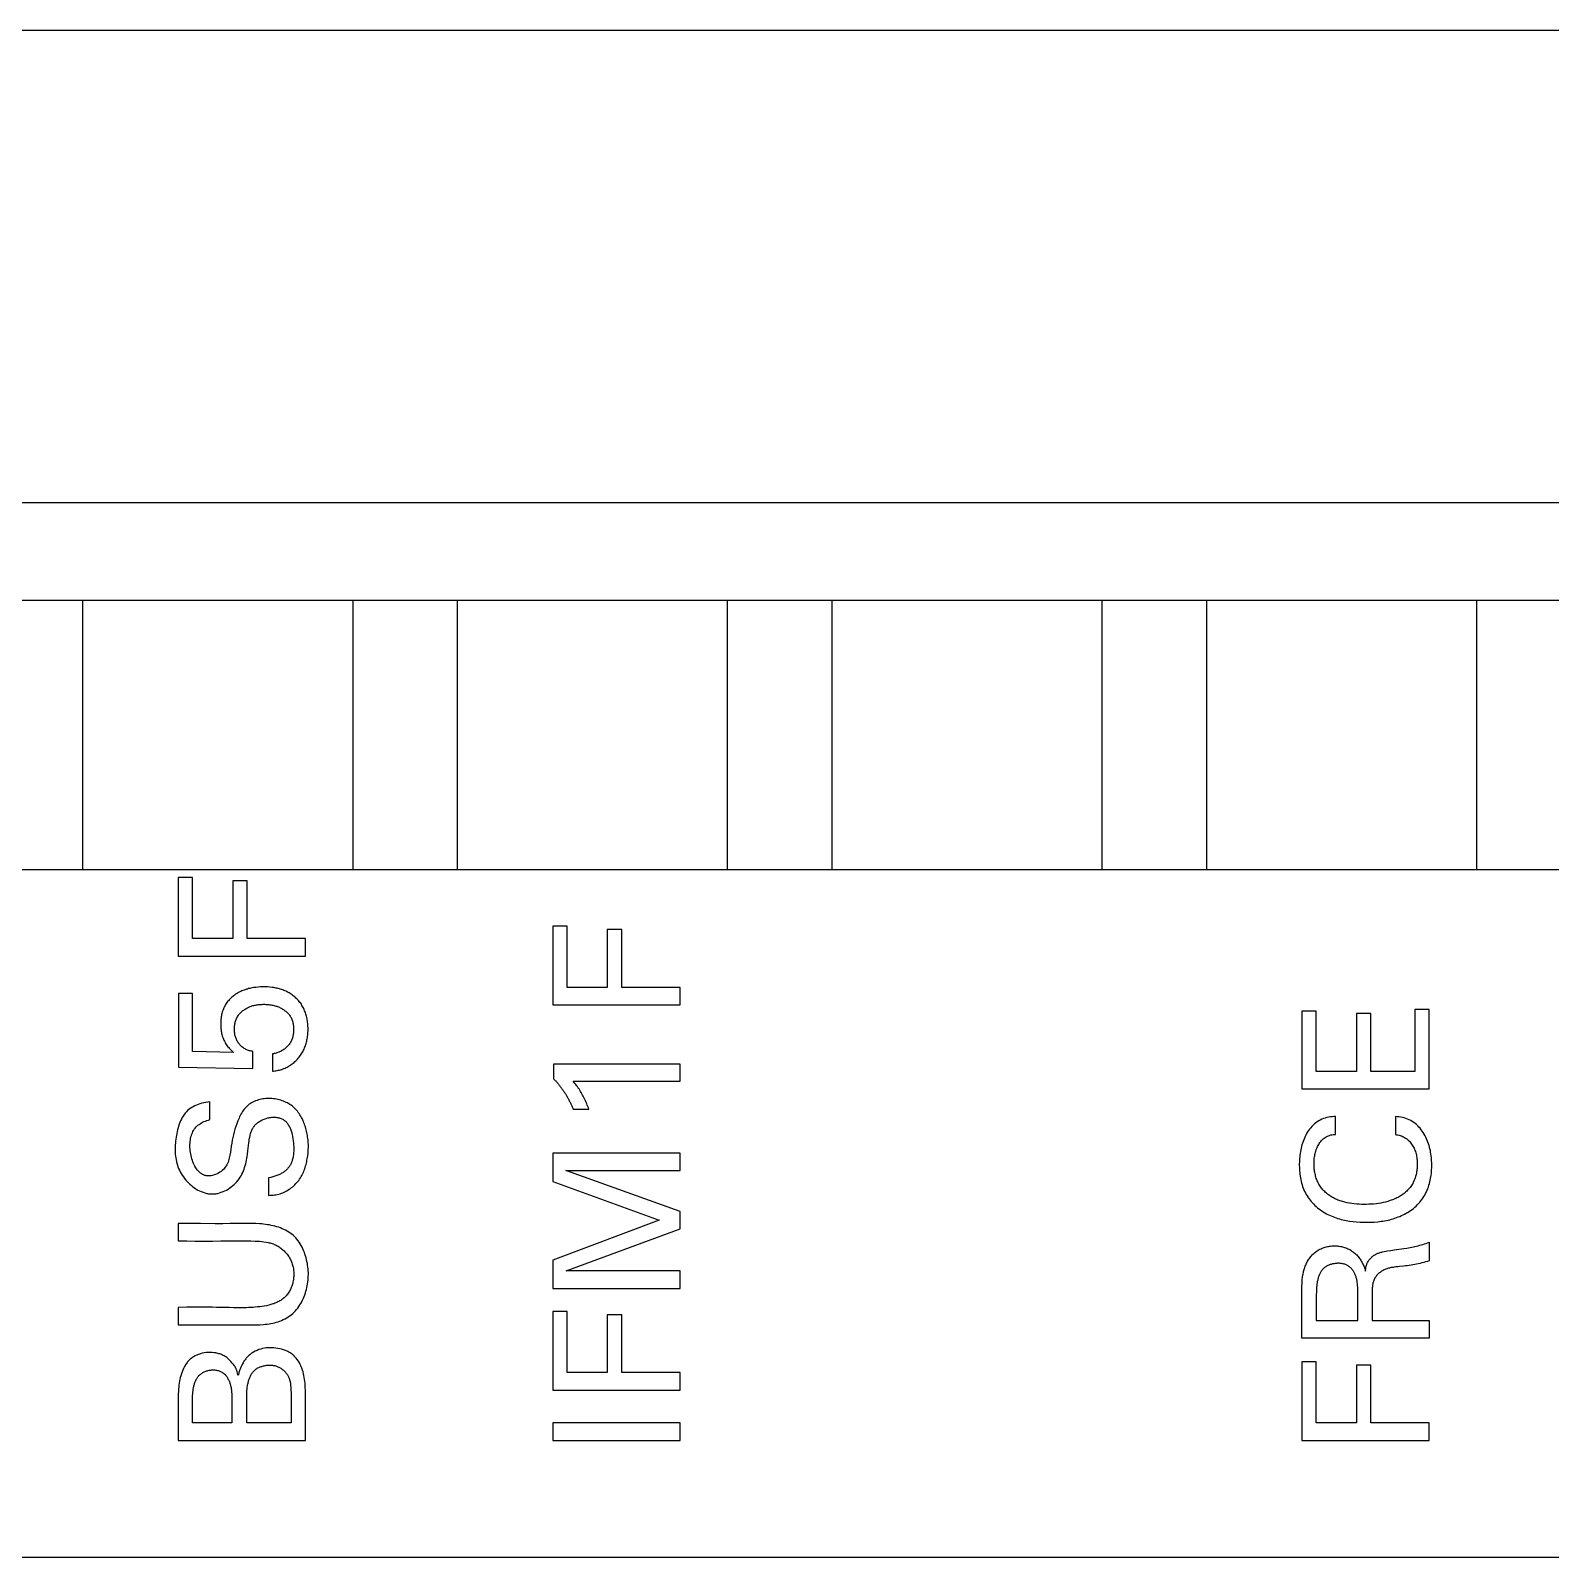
# Model space of a CAD drawing. Extents: x 10 to 610, y -247 to 1644.
# Drawn here: x 156.53 to 176.81, y 764.73 to 785.11 of the extents above; entities that cross this region are included whole.
import ezdxf

# ---------------------------------------------------------------- set-up
doc = ezdxf.new("R2010")
doc.units = 0
doc.header["$LTSCALE"] = 5
doc.header["$MEASUREMENT"] = 0
doc.layers.get('0').update_dxf_attribs({"linetype": 'CONTINUOUS'})

# ---------------------------------------------------------------- blocks, each defined once
blk = doc.blocks.new('L50')
at = {"linetype": 'Continuous'}
for p, q in [((76.13, 86.525), (26.73, 86.525)), ((26.73, 80.225), (76.13, 80.225)), ((24.38, 78.925), (78.28, 78.925)), ((39.58, 75.325), (39.58, 78.925)), ((43.18, 78.925), (43.18, 75.325)), ((44.58, 75.325), (44.58, 78.925)), ((48.18, 78.925), (48.18, 75.325)), ((49.58, 75.325), (49.58, 78.925)), ((53.18, 78.925), (53.18, 75.325)), ((54.58, 75.325), (54.58, 78.925)), ((58.18, 78.925), (58.18, 75.325)), ((78.28, 75.325), (24.38, 75.325)), ((41.043, 75.221), (40.85, 75.221)), ((40.85, 75.221), (40.85, 74.174)), ((41.043, 74.407), (41.043, 75.221)), ((41.772, 75.179), (41.579, 75.179)), ((41.579, 75.179), (41.579, 74.407)), ((41.772, 74.407), (41.772, 75.179)), ((41.579, 74.407), (41.043, 74.407)), ((42.55, 74.407), (41.772, 74.407)), ((42.55, 74.174), (42.55, 74.407)), ((46.043, 74.572), (45.85, 74.572)), ((45.85, 74.572), (45.85, 73.525)), ((46.043, 73.757), (46.043, 74.572)), ((46.772, 74.529), (46.579, 74.529)), ((46.579, 74.529), (46.579, 73.757)), ((46.772, 73.757), (46.772, 74.529)), ((40.85, 74.174), (42.55, 74.174)), ((41.041, 73.674), (40.855, 73.674)), ((40.855, 73.674), (40.855, 72.69)), ((41.041, 72.903), (41.041, 73.674)), ((46.579, 73.757), (46.043, 73.757)), ((47.55, 73.757), (46.772, 73.757)), ((47.55, 73.525), (47.55, 73.757)), ((45.85, 73.525), (47.55, 73.525)), ((56.043, 73.439), (55.85, 73.439)), ((55.85, 73.439), (55.85, 72.403)), ((56.043, 72.635), (56.043, 73.439)), ((56.772, 73.408), (56.579, 73.408)), ((56.579, 73.408), (56.579, 72.635)), ((56.772, 72.635), (56.772, 73.408)), ((57.55, 73.461), (57.357, 73.461)), ((57.357, 73.461), (57.357, 72.635)), ((57.55, 72.403), (57.55, 73.461)), ((41.588, 72.89), (41.041, 72.903)), ((41.849, 72.675), (41.849, 72.903)), ((42.108, 72.869), (42.108, 72.637)), ((40.855, 72.69), (41.849, 72.675)), ((47.55, 72.733), (45.86, 72.733)), ((45.86, 72.733), (45.86, 72.54)), ((47.55, 72.505), (47.55, 72.733)), ((56.579, 72.635), (56.043, 72.635)), ((57.357, 72.635), (56.772, 72.635)), ((46.122, 72.505), (47.55, 72.505)), ((55.85, 72.403), (57.55, 72.403)), ((41.275, 71.993), (41.275, 72.229)), ((46.121, 72.133), (46.333, 72.133)), ((56.301, 71.793), (56.301, 72.032)), ((57.099, 72.032), (57.099, 71.793)), ((47.55, 71.545), (45.85, 71.545)), ((45.85, 71.545), (45.85, 71.168)), ((47.55, 71.313), (47.55, 71.545)), ((47.55, 70.767), (46.026, 71.313)), ((46.026, 71.313), (47.55, 71.313)), ((42.057, 71.215), (42.057, 70.981)), ((45.85, 71.168), (47.273, 70.651)), ((47.55, 70.533), (47.55, 70.767)), ((40.85, 70.604), (40.85, 70.373)), ((47.273, 70.651), (45.85, 70.117)), ((46.028, 69.973), (47.55, 70.533)), ((57.549, 70.355), (57.549, 70.108)), ((45.85, 70.117), (45.85, 69.74)), ((57.08, 70.253), (57.209, 70.272)), ((47.55, 69.973), (46.028, 69.973)), ((47.55, 69.74), (47.55, 69.973)), ((45.85, 69.74), (47.55, 69.74)), ((55.85, 69.078), (55.85, 69.717)), ((40.85, 69.487), (40.85, 69.255)), ((56.596, 69.395), (56.596, 69.48)), ((46.043, 69.431), (45.85, 69.431)), ((45.85, 69.431), (45.85, 68.384)), ((46.043, 68.616), (46.043, 69.431)), ((46.772, 69.388), (46.579, 69.388)), ((46.579, 69.388), (46.579, 68.616)), ((46.772, 68.616), (46.772, 69.388)), ((56.043, 69.31), (56.596, 69.31)), ((56.596, 69.31), (56.596, 69.395)), ((56.789, 69.31), (57.55, 69.31)), ((57.55, 69.31), (57.55, 69.078)), ((40.85, 69.255), (41.048, 69.255)), ((57.55, 69.078), (55.85, 69.078)), ((56.043, 68.758), (55.85, 68.758)), ((55.85, 68.758), (55.85, 67.711)), ((56.043, 67.944), (56.043, 68.758)), ((56.772, 68.716), (56.579, 68.716)), ((56.579, 68.716), (56.579, 67.944)), ((56.772, 67.944), (56.772, 68.716)), ((46.579, 68.616), (46.043, 68.616)), ((47.55, 68.616), (46.772, 68.616)), ((47.55, 68.384), (47.55, 68.616)), ((45.85, 68.384), (47.55, 68.384)), ((41.043, 68.117), (41.043, 68.203)), ((41.043, 67.944), (41.043, 68.117)), ((41.568, 68.204), (41.568, 68.074)), ((41.568, 68.074), (41.568, 67.944)), ((41.766, 68.074), (41.766, 68.117)), ((41.766, 67.944), (41.766, 68.074)), ((42.357, 68.074), (42.357, 67.944)), ((42.55, 68.017), (42.551, 68.17)), ((40.85, 67.915), (40.85, 67.711)), ((41.568, 67.944), (41.043, 67.944)), ((42.357, 67.944), (41.766, 67.944)), ((42.55, 67.711), (42.55, 67.915)), ((47.55, 67.944), (45.85, 67.944)), ((45.85, 67.944), (45.85, 67.711)), ((47.55, 67.711), (47.55, 67.944)), ((56.579, 67.944), (56.043, 67.944)), ((57.55, 67.944), (56.772, 67.944)), ((57.55, 67.711), (57.55, 67.944)), ((40.85, 67.711), (42.55, 67.711)), ((45.85, 67.711), (47.55, 67.711)), ((55.85, 67.711), (57.55, 67.711)), ((124, 66.15), (-3, 66.15))]:
    blk.add_line(p, q, dxfattribs=at)
at = {"color": 7, "linetype": 'Continuous'}
blk.add_line((285.5, 66.15), (-1.5, 66.15), dxfattribs=at)
at = {"linetype": 'Continuous'}
for points in [[(42.108, 72.637), (42.124, 72.638), (42.14, 72.641), (42.156, 72.643), (42.171, 72.646), (42.187, 72.65), (42.202, 72.654), (42.218, 72.658), (42.233, 72.663), (42.248, 72.668), (42.263, 72.674), (42.278, 72.68), (42.292, 72.687), (42.306, 72.694), (42.32, 72.701), (42.334, 72.709), (42.348, 72.718), (42.361, 72.727), (42.374, 72.736), (42.386, 72.746), (42.399, 72.756), (42.41, 72.767), (42.422, 72.778), (42.433, 72.789), (42.444, 72.801), (42.454, 72.813), (42.465, 72.825), (42.474, 72.838), (42.484, 72.851), (42.493, 72.864), (42.501, 72.877), (42.509, 72.891), (42.517, 72.905), (42.524, 72.919), (42.531, 72.934), (42.537, 72.948), (42.543, 72.963), (42.549, 72.978), (42.554, 72.993), (42.559, 73.008), (42.563, 73.024), (42.567, 73.039), (42.57, 73.055), (42.573, 73.07), (42.576, 73.086), (42.578, 73.102), (42.58, 73.117), (42.582, 73.133), (42.583, 73.149), (42.584, 73.181), (42.584, 73.213), (42.583, 73.245), (42.582, 73.261), (42.581, 73.276), (42.579, 73.292), (42.577, 73.308), (42.574, 73.324), (42.571, 73.339), (42.568, 73.355), (42.564, 73.371), (42.56, 73.386), (42.556, 73.401), (42.551, 73.416), (42.545, 73.431), (42.539, 73.446), (42.533, 73.461), (42.526, 73.475), (42.519, 73.49), (42.511, 73.503), (42.503, 73.517), (42.495, 73.531), (42.486, 73.544), (42.476, 73.556), (42.466, 73.569), (42.456, 73.581), (42.445, 73.593), (42.434, 73.604), (42.422, 73.615), (42.411, 73.626), (42.398, 73.636), (42.386, 73.646), (42.373, 73.656), (42.36, 73.665), (42.347, 73.674), (42.333, 73.682), (42.319, 73.69), (42.305, 73.697), (42.291, 73.704), (42.276, 73.711), (42.261, 73.717), (42.247, 73.723), (42.231, 73.728), (42.216, 73.733), (42.201, 73.737), (42.186, 73.741), (42.17, 73.745), (42.155, 73.748), (42.139, 73.751), (42.123, 73.754), (42.107, 73.756), (42.076, 73.76), (42.044, 73.762), (42.012, 73.763), (41.98, 73.763), (41.948, 73.762), (41.917, 73.76), (41.885, 73.757), (41.854, 73.753), (41.838, 73.75), (41.822, 73.747), (41.807, 73.743), (41.791, 73.74), (41.776, 73.735), (41.761, 73.731), (41.745, 73.726), (41.73, 73.721), (41.715, 73.715), (41.701, 73.709), (41.686, 73.703), (41.672, 73.696), (41.658, 73.688), (41.644, 73.681), (41.63, 73.672), (41.617, 73.664), (41.604, 73.655), (41.591, 73.645), (41.578, 73.635), (41.566, 73.625), (41.554, 73.614), (41.543, 73.603), (41.532, 73.591), (41.521, 73.579), (41.511, 73.567), (41.502, 73.554), (41.493, 73.541), (41.484, 73.528), (41.476, 73.514), (41.469, 73.5), (41.462, 73.485), (41.455, 73.471), (41.45, 73.456), (41.444, 73.441), (41.439, 73.426), (41.435, 73.41), (41.431, 73.395), (41.428, 73.379), (41.425, 73.363), (41.423, 73.348), (41.421, 73.332), (41.42, 73.316), (41.419, 73.3), (41.418, 73.284), (41.418, 73.268), (41.418, 73.252), (41.419, 73.236), (41.42, 73.22), (41.421, 73.205), (41.423, 73.189), (41.425, 73.173), (41.428, 73.157), (41.431, 73.142), (41.434, 73.126), (41.439, 73.111), (41.443, 73.096), (41.449, 73.081), (41.455, 73.066), (41.461, 73.051), (41.468, 73.037), (41.476, 73.023), (41.484, 73.009), (41.492, 72.996), (41.502, 72.983), (41.511, 72.97), (41.521, 72.958), (41.532, 72.946), (41.543, 72.934), (41.565, 72.912), (41.588, 72.89)], [(41.849, 72.903), (41.837, 72.904), (41.825, 72.906), (41.813, 72.909), (41.8, 72.912), (41.789, 72.915), (41.777, 72.919), (41.765, 72.924), (41.754, 72.929), (41.743, 72.935), (41.732, 72.941), (41.722, 72.948), (41.712, 72.955), (41.702, 72.963), (41.693, 72.972), (41.684, 72.98), (41.675, 72.99), (41.667, 72.999), (41.66, 73.009), (41.653, 73.019), (41.646, 73.03), (41.639, 73.04), (41.634, 73.051), (41.628, 73.062), (41.623, 73.074), (41.619, 73.086), (41.615, 73.097), (41.612, 73.109), (41.609, 73.121), (41.607, 73.134), (41.605, 73.146), (41.603, 73.158), (41.602, 73.171), (41.601, 73.183), (41.601, 73.196), (41.601, 73.208), (41.602, 73.22), (41.602, 73.233), (41.604, 73.245), (41.605, 73.258), (41.607, 73.27), (41.61, 73.282), (41.613, 73.294), (41.616, 73.306), (41.62, 73.318), (41.625, 73.33), (41.63, 73.341), (41.635, 73.352), (41.641, 73.363), (41.648, 73.374), (41.654, 73.384), (41.662, 73.394), (41.67, 73.404), (41.678, 73.413), (41.687, 73.422), (41.696, 73.431), (41.705, 73.439), (41.715, 73.447), (41.725, 73.454), (41.735, 73.461), (41.746, 73.468), (41.756, 73.475), (41.767, 73.481), (41.778, 73.486), (41.789, 73.492), (41.801, 73.497), (41.812, 73.501), (41.824, 73.505), (41.836, 73.509), (41.848, 73.513), (41.86, 73.516), (41.872, 73.519), (41.884, 73.521), (41.896, 73.523), (41.909, 73.525), (41.921, 73.527), (41.933, 73.528), (41.946, 73.529), (41.958, 73.53), (41.971, 73.53), (41.983, 73.531), (41.995, 73.531), (42.008, 73.531), (42.02, 73.53), (42.033, 73.53), (42.045, 73.529), (42.058, 73.528), (42.07, 73.526), (42.082, 73.524), (42.094, 73.523), (42.107, 73.52), (42.119, 73.518), (42.131, 73.515), (42.143, 73.512), (42.155, 73.508), (42.167, 73.504), (42.178, 73.5), (42.19, 73.496), (42.201, 73.491), (42.213, 73.485), (42.224, 73.48), (42.235, 73.474), (42.245, 73.468), (42.256, 73.461), (42.266, 73.454), (42.276, 73.446), (42.286, 73.439), (42.295, 73.43), (42.305, 73.422), (42.313, 73.413), (42.322, 73.404), (42.33, 73.394), (42.337, 73.384), (42.344, 73.374), (42.351, 73.363), (42.357, 73.353), (42.362, 73.341), (42.367, 73.33), (42.372, 73.318), (42.376, 73.307), (42.38, 73.295), (42.383, 73.283), (42.385, 73.27), (42.387, 73.258), (42.389, 73.246), (42.39, 73.234), (42.391, 73.221), (42.391, 73.209), (42.392, 73.196), (42.391, 73.183), (42.391, 73.171), (42.39, 73.158), (42.389, 73.146), (42.387, 73.133), (42.385, 73.121), (42.383, 73.109), (42.38, 73.096), (42.377, 73.084), (42.373, 73.072), (42.368, 73.061), (42.364, 73.049), (42.358, 73.038), (42.352, 73.027), (42.346, 73.017), (42.339, 73.006), (42.332, 72.996), (42.324, 72.986), (42.316, 72.977), (42.307, 72.968), (42.298, 72.959), (42.289, 72.95), (42.279, 72.942), (42.269, 72.934), (42.259, 72.927), (42.249, 72.92), (42.238, 72.913), (42.227, 72.907), (42.215, 72.901), (42.204, 72.896), (42.192, 72.891), (42.181, 72.886), (42.169, 72.882), (42.157, 72.879), (42.145, 72.876), (42.133, 72.873), (42.121, 72.871), (42.108, 72.869)], [(45.86, 72.54), (45.867, 72.532), (45.875, 72.524), (45.882, 72.516), (45.89, 72.508), (45.897, 72.5), (45.905, 72.491), (45.912, 72.483), (45.919, 72.474), (45.926, 72.466), (45.933, 72.457), (45.94, 72.449), (45.947, 72.44), (45.954, 72.431), (45.96, 72.422), (45.967, 72.414), (45.973, 72.405), (45.98, 72.396), (45.986, 72.387), (45.992, 72.377), (45.999, 72.368), (46.005, 72.359), (46.011, 72.35), (46.017, 72.34), (46.023, 72.331), (46.028, 72.322), (46.034, 72.312), (46.04, 72.303), (46.045, 72.293), (46.051, 72.283), (46.056, 72.274), (46.061, 72.264), (46.066, 72.254), (46.071, 72.244), (46.076, 72.234), (46.081, 72.224), (46.086, 72.214), (46.091, 72.204), (46.095, 72.194), (46.1, 72.184), (46.104, 72.174), (46.109, 72.164), (46.113, 72.154), (46.117, 72.143), (46.121, 72.133)], [(46.333, 72.133), (46.326, 72.15), (46.319, 72.168), (46.312, 72.185), (46.305, 72.202), (46.297, 72.219), (46.29, 72.236), (46.282, 72.253), (46.274, 72.27), (46.266, 72.287), (46.257, 72.304), (46.249, 72.32), (46.24, 72.337), (46.23, 72.353), (46.221, 72.369), (46.216, 72.377), (46.211, 72.385), (46.206, 72.393), (46.201, 72.401), (46.196, 72.408), (46.19, 72.416), (46.185, 72.424), (46.18, 72.432), (46.174, 72.439), (46.169, 72.447), (46.157, 72.462), (46.146, 72.476), (46.134, 72.491), (46.122, 72.505)], [(41.275, 72.229), (41.247, 72.226), (41.219, 72.221), (41.192, 72.216), (41.166, 72.21), (41.141, 72.203), (41.117, 72.195), (41.094, 72.186), (41.072, 72.176), (41.051, 72.165), (41.031, 72.154), (41.011, 72.141), (40.993, 72.127), (40.976, 72.112), (40.96, 72.096), (40.944, 72.078), (40.93, 72.06), (40.917, 72.04), (40.905, 72.02), (40.893, 71.999), (40.883, 71.977), (40.873, 71.954), (40.865, 71.931), (40.857, 71.907), (40.849, 71.882), (40.843, 71.857), (40.837, 71.832), (40.832, 71.807), (40.827, 71.781), (40.823, 71.756), (40.819, 71.73), (40.816, 71.704), (40.814, 71.679), (40.812, 71.654), (40.811, 71.629), (40.81, 71.603), (40.81, 71.579), (40.811, 71.554), (40.812, 71.529), (40.815, 71.505), (40.818, 71.481), (40.822, 71.456), (40.827, 71.433), (40.833, 71.409), (40.84, 71.385), (40.848, 71.362), (40.857, 71.339), (40.868, 71.316), (40.879, 71.294), (40.892, 71.271), (40.905, 71.249), (40.92, 71.228), (40.936, 71.207), (40.953, 71.186), (40.97, 71.167), (40.988, 71.148), (41.008, 71.129), (41.028, 71.112), (41.048, 71.096), (41.069, 71.08), (41.091, 71.066), (41.113, 71.053), (41.136, 71.042), (41.159, 71.031), (41.183, 71.022), (41.207, 71.014), (41.219, 71.011), (41.231, 71.008), (41.243, 71.006), (41.255, 71.004), (41.267, 71.003), (41.279, 71.001), (41.292, 71.001), (41.304, 71), (41.316, 71.001), (41.329, 71.001), (41.341, 71.003), (41.353, 71.004), (41.366, 71.006), (41.378, 71.008), (41.402, 71.014), (41.426, 71.022), (41.45, 71.031), (41.473, 71.041), (41.496, 71.053), (41.518, 71.066), (41.54, 71.08), (41.56, 71.095), (41.58, 71.111), (41.599, 71.128), (41.617, 71.145), (41.634, 71.164), (41.65, 71.183), (41.665, 71.203), (41.678, 71.223), (41.691, 71.244), (41.702, 71.265), (41.712, 71.287), (41.722, 71.309), (41.731, 71.332), (41.738, 71.355), (41.745, 71.378), (41.752, 71.402), (41.758, 71.427), (41.763, 71.451), (41.767, 71.476), (41.772, 71.501), (41.775, 71.526), (41.782, 71.577), (41.793, 71.681)], [(42.057, 70.981), (42.078, 70.982), (42.098, 70.983), (42.117, 70.984), (42.137, 70.987), (42.156, 70.99), (42.175, 70.994), (42.193, 70.999), (42.212, 71.004), (42.23, 71.01), (42.247, 71.017), (42.265, 71.024), (42.282, 71.033), (42.299, 71.042), (42.316, 71.051), (42.333, 71.062), (42.349, 71.073), (42.364, 71.085), (42.38, 71.097), (42.394, 71.11), (42.409, 71.124), (42.422, 71.138), (42.436, 71.152), (42.448, 71.167), (42.46, 71.182), (42.471, 71.198), (42.482, 71.215), (42.492, 71.231), (42.502, 71.248), (42.51, 71.265), (42.519, 71.283), (42.526, 71.301), (42.534, 71.319), (42.54, 71.337), (42.547, 71.356), (42.552, 71.375), (42.557, 71.394), (42.562, 71.413), (42.567, 71.432), (42.57, 71.451), (42.574, 71.47), (42.58, 71.509), (42.584, 71.548), (42.587, 71.587), (42.588, 71.625), (42.588, 71.645), (42.588, 71.664), (42.587, 71.683), (42.585, 71.703), (42.584, 71.722), (42.582, 71.741), (42.579, 71.761), (42.576, 71.78), (42.573, 71.799), (42.569, 71.818), (42.565, 71.837), (42.56, 71.856), (42.555, 71.875), (42.549, 71.894), (42.543, 71.913), (42.536, 71.932), (42.529, 71.95), (42.522, 71.969), (42.514, 71.987), (42.505, 72.005), (42.496, 72.022), (42.486, 72.039), (42.476, 72.056), (42.466, 72.072), (42.454, 72.088), (42.443, 72.103), (42.43, 72.118), (42.417, 72.132), (42.404, 72.146), (42.389, 72.159), (42.375, 72.171), (42.359, 72.183), (42.343, 72.194), (42.327, 72.204), (42.31, 72.214), (42.293, 72.222), (42.275, 72.231), (42.257, 72.238), (42.239, 72.245), (42.22, 72.251), (42.201, 72.256), (42.181, 72.261), (42.162, 72.265), (42.142, 72.268), (42.122, 72.271), (42.102, 72.272), (42.082, 72.273), (42.061, 72.274), (42.041, 72.273), (42.021, 72.272), (42, 72.27), (41.98, 72.268), (41.961, 72.264), (41.941, 72.26), (41.922, 72.255), (41.903, 72.249), (41.884, 72.242), (41.866, 72.235), (41.848, 72.227), (41.831, 72.218), (41.815, 72.208), (41.799, 72.197), (41.784, 72.185), (41.77, 72.173), (41.756, 72.159), (41.743, 72.145), (41.731, 72.13), (41.72, 72.115), (41.709, 72.099), (41.699, 72.082), (41.689, 72.065), (41.68, 72.047), (41.671, 72.03), (41.663, 72.012), (41.648, 71.975), (41.634, 71.938), (41.621, 71.902), (41.609, 71.865), (41.598, 71.828), (41.588, 71.791), (41.579, 71.754), (41.572, 71.716), (41.565, 71.677), (41.559, 71.638), (41.553, 71.599), (41.548, 71.559), (41.541, 71.52), (41.537, 71.5), (41.533, 71.481), (41.528, 71.462), (41.522, 71.444), (41.516, 71.426), (41.508, 71.408), (41.5, 71.391), (41.49, 71.374), (41.48, 71.358), (41.468, 71.343), (41.454, 71.328), (41.439, 71.314), (41.423, 71.301), (41.406, 71.29), (41.388, 71.279), (41.37, 71.269), (41.351, 71.261), (41.331, 71.254), (41.311, 71.248), (41.292, 71.244), (41.282, 71.243), (41.272, 71.242), (41.262, 71.241), (41.253, 71.241), (41.243, 71.242), (41.234, 71.243), (41.225, 71.244), (41.216, 71.246), (41.207, 71.248), (41.198, 71.251), (41.19, 71.254), (41.181, 71.258), (41.173, 71.262), (41.165, 71.267), (41.158, 71.272), (41.15, 71.277), (41.143, 71.283), (41.136, 71.29), (41.122, 71.303), (41.109, 71.318), (41.097, 71.334), (41.086, 71.351), (41.075, 71.369), (41.065, 71.388), (41.056, 71.408), (41.048, 71.428), (41.041, 71.448), (41.034, 71.47), (41.028, 71.491), (41.023, 71.512), (41.018, 71.534), (41.014, 71.555), (41.011, 71.577), (41.009, 71.598), (41.008, 71.619), (41.007, 71.64), (41.008, 71.661), (41.009, 71.682), (41.01, 71.702), (41.013, 71.722), (41.017, 71.742), (41.021, 71.761), (41.027, 71.779), (41.033, 71.797), (41.04, 71.815), (41.048, 71.832), (41.056, 71.848), (41.066, 71.863)], [(41.066, 71.863), (41.077, 71.878), (41.088, 71.891), (41.101, 71.904), (41.114, 71.916), (41.129, 71.928), (41.144, 71.938), (41.16, 71.948), (41.177, 71.957), (41.195, 71.965), (41.214, 71.973), (41.233, 71.98), (41.254, 71.987), (41.275, 71.993)], [(41.793, 71.681), (41.796, 71.706), (41.8, 71.732), (41.805, 71.757), (41.81, 71.781), (41.816, 71.805), (41.824, 71.828), (41.828, 71.839), (41.833, 71.851), (41.838, 71.861), (41.844, 71.872), (41.85, 71.882), (41.856, 71.892), (41.863, 71.902), (41.87, 71.912), (41.878, 71.921), (41.887, 71.93), (41.896, 71.938), (41.906, 71.947), (41.916, 71.954), (41.926, 71.962), (41.937, 71.969), (41.948, 71.976), (41.96, 71.982), (41.972, 71.988), (41.984, 71.994), (41.997, 71.999), (42.01, 72.003), (42.023, 72.008), (42.036, 72.011), (42.049, 72.015), (42.062, 72.018), (42.075, 72.02), (42.088, 72.022), (42.102, 72.023), (42.115, 72.024), (42.128, 72.024), (42.141, 72.024), (42.154, 72.024), (42.166, 72.022), (42.179, 72.02), (42.191, 72.018), (42.203, 72.015), (42.214, 72.011), (42.225, 72.007), (42.236, 72.002), (42.246, 71.997), (42.256, 71.991), (42.266, 71.984), (42.275, 71.977), (42.283, 71.97), (42.292, 71.961), (42.3, 71.953), (42.307, 71.943), (42.314, 71.934), (42.321, 71.924), (42.327, 71.913), (42.333, 71.902), (42.339, 71.891), (42.344, 71.88), (42.349, 71.868), (42.354, 71.856), (42.358, 71.843), (42.366, 71.818), (42.373, 71.792), (42.378, 71.765), (42.383, 71.738), (42.387, 71.711), (42.39, 71.683), (42.392, 71.656), (42.393, 71.629), (42.394, 71.602), (42.393, 71.576), (42.391, 71.55), (42.389, 71.525), (42.385, 71.5), (42.38, 71.476), (42.374, 71.453), (42.367, 71.431), (42.362, 71.42), (42.358, 71.409), (42.353, 71.399), (42.348, 71.389), (42.342, 71.379), (42.336, 71.37), (42.33, 71.36), (42.323, 71.352), (42.316, 71.343), (42.309, 71.335), (42.301, 71.326)], [(56.301, 72.032), (56.277, 72.032), (56.254, 72.031), (56.23, 72.028), (56.207, 72.024), (56.184, 72.019), (56.161, 72.013), (56.139, 72.005), (56.117, 71.996), (56.096, 71.986), (56.075, 71.975), (56.055, 71.963), (56.036, 71.949), (56.018, 71.934), (56, 71.919), (55.984, 71.902), (55.968, 71.884), (55.953, 71.866), (55.94, 71.847), (55.927, 71.827), (55.914, 71.807), (55.903, 71.786), (55.893, 71.766), (55.883, 71.744), (55.874, 71.723), (55.866, 71.701), (55.858, 71.678), (55.851, 71.656), (55.845, 71.633), (55.84, 71.611), (55.835, 71.588), (55.831, 71.565), (55.827, 71.541), (55.824, 71.518), (55.821, 71.495), (55.819, 71.472), (55.818, 71.448), (55.817, 71.425), (55.816, 71.401), (55.816, 71.378), (55.817, 71.354), (55.818, 71.331), (55.819, 71.307), (55.821, 71.284), (55.824, 71.261), (55.827, 71.237), (55.831, 71.214), (55.835, 71.191), (55.84, 71.168), (55.846, 71.146), (55.853, 71.123), (55.86, 71.101), (55.868, 71.079), (55.877, 71.057), (55.887, 71.035), (55.897, 71.014), (55.908, 70.993), (55.92, 70.973), (55.933, 70.954), (55.946, 70.934), (55.961, 70.916), (55.976, 70.898), (55.991, 70.88), (56.008, 70.863), (56.024, 70.847), (56.042, 70.831), (56.06, 70.816), (56.078, 70.801), (56.097, 70.787), (56.117, 70.774), (56.136, 70.761), (56.156, 70.749), (56.177, 70.737), (56.198, 70.727), (56.219, 70.716), (56.24, 70.707), (56.262, 70.698), (56.284, 70.689), (56.306, 70.681), (56.328, 70.674), (56.351, 70.667), (56.373, 70.661), (56.396, 70.656), (56.419, 70.65), (56.442, 70.646), (56.465, 70.641), (56.488, 70.638), (56.535, 70.632), (56.581, 70.627), (56.628, 70.624), (56.675, 70.622), (56.722, 70.622), (56.769, 70.623), (56.816, 70.626), (56.862, 70.63), (56.909, 70.635), (56.932, 70.639), (56.955, 70.643), (56.978, 70.647), (57.001, 70.652), (57.024, 70.657), (57.047, 70.663), (57.069, 70.67), (57.092, 70.677), (57.114, 70.684), (57.136, 70.693), (57.158, 70.701), (57.179, 70.711), (57.2, 70.721), (57.221, 70.731), (57.242, 70.742), (57.262, 70.754), (57.282, 70.767), (57.302, 70.78), (57.321, 70.794), (57.339, 70.808), (57.357, 70.823), (57.375, 70.839), (57.391, 70.856), (57.408, 70.873), (57.423, 70.89), (57.438, 70.908), (57.453, 70.927), (57.466, 70.946), (57.479, 70.966), (57.491, 70.986), (57.502, 71.007), (57.512, 71.028), (57.522, 71.049), (57.531, 71.071), (57.539, 71.093), (57.546, 71.116), (57.553, 71.138), (57.559, 71.161), (57.564, 71.184), (57.569, 71.207), (57.573, 71.23), (57.576, 71.253), (57.579, 71.277), (57.581, 71.3), (57.582, 71.323), (57.583, 71.347), (57.584, 71.37), (57.584, 71.394), (57.583, 71.417), (57.582, 71.441), (57.581, 71.464), (57.579, 71.487), (57.576, 71.511), (57.573, 71.534), (57.569, 71.557), (57.565, 71.58), (57.56, 71.603), (57.554, 71.626), (57.548, 71.648), (57.54, 71.671), (57.533, 71.693), (57.524, 71.715), (57.515, 71.736), (57.505, 71.757), (57.494, 71.778), (57.482, 71.799), (57.47, 71.819), (57.457, 71.838), (57.443, 71.857), (57.429, 71.876), (57.413, 71.893), (57.397, 71.91), (57.38, 71.926), (57.362, 71.941), (57.343, 71.955), (57.323, 71.968), (57.303, 71.98), (57.282, 71.99), (57.26, 72), (57.238, 72.008), (57.216, 72.015), (57.193, 72.021), (57.17, 72.026), (57.146, 72.029), (57.123, 72.031), (57.099, 72.032)], [(57.099, 71.793), (57.115, 71.791), (57.131, 71.788), (57.147, 71.785), (57.163, 71.78), (57.178, 71.775), (57.193, 71.769), (57.207, 71.762), (57.222, 71.754), (57.235, 71.745), (57.249, 71.736), (57.261, 71.726), (57.273, 71.715), (57.285, 71.704), (57.296, 71.692), (57.306, 71.679), (57.315, 71.666), (57.324, 71.653), (57.333, 71.639), (57.34, 71.625), (57.347, 71.61), (57.354, 71.596), (57.36, 71.581), (57.365, 71.565), (57.37, 71.55), (57.374, 71.534), (57.378, 71.519), (57.381, 71.503), (57.383, 71.487), (57.385, 71.471), (57.387, 71.455), (57.388, 71.439), (57.389, 71.423), (57.39, 71.407), (57.39, 71.39), (57.389, 71.374), (57.389, 71.358), (57.388, 71.342), (57.386, 71.326), (57.384, 71.31), (57.382, 71.294), (57.379, 71.278), (57.376, 71.262), (57.372, 71.246), (57.367, 71.231), (57.363, 71.215), (57.357, 71.2), (57.351, 71.185), (57.345, 71.17), (57.337, 71.156), (57.33, 71.141), (57.322, 71.127), (57.313, 71.113), (57.304, 71.1), (57.294, 71.087), (57.284, 71.075), (57.274, 71.062), (57.262, 71.051), (57.251, 71.039), (57.239, 71.028), (57.227, 71.018), (57.214, 71.008), (57.201, 70.998), (57.188, 70.988), (57.174, 70.98), (57.161, 70.971), (57.147, 70.963), (57.133, 70.955), (57.118, 70.948), (57.104, 70.941), (57.089, 70.934), (57.074, 70.928), (57.059, 70.922), (57.044, 70.916), (57.029, 70.911), (56.998, 70.901), (56.967, 70.892), (56.936, 70.885), (56.904, 70.879), (56.872, 70.874), (56.84, 70.87), (56.808, 70.866), (56.776, 70.864), (56.744, 70.862), (56.711, 70.861), (56.679, 70.861), (56.647, 70.861), (56.615, 70.862), (56.583, 70.864), (56.55, 70.867), (56.518, 70.871), (56.487, 70.876), (56.455, 70.882), (56.423, 70.89), (56.408, 70.894), (56.392, 70.898), (56.377, 70.903), (56.362, 70.908), (56.346, 70.914), (56.331, 70.919), (56.316, 70.926), (56.302, 70.932), (56.287, 70.939), (56.273, 70.947), (56.259, 70.954), (56.245, 70.963), (56.231, 70.971), (56.218, 70.98), (56.204, 70.99), (56.192, 70.999), (56.179, 71.01), (56.167, 71.02), (56.155, 71.031), (56.144, 71.043), (56.132, 71.055), (56.122, 71.067), (56.112, 71.079), (56.102, 71.092), (56.093, 71.106), (56.084, 71.119), (56.076, 71.133), (56.069, 71.148), (56.062, 71.162), (56.055, 71.177), (56.049, 71.192), (56.043, 71.207), (56.038, 71.223), (56.034, 71.238), (56.03, 71.254), (56.026, 71.27), (56.023, 71.285), (56.02, 71.301), (56.018, 71.317), (56.016, 71.333), (56.015, 71.35), (56.014, 71.366), (56.013, 71.382), (56.013, 71.398), (56.013, 71.414), (56.013, 71.43), (56.014, 71.446), (56.015, 71.462), (56.016, 71.479), (56.018, 71.495), (56.021, 71.51), (56.024, 71.526), (56.027, 71.542), (56.031, 71.558), (56.036, 71.573), (56.041, 71.589), (56.046, 71.604), (56.052, 71.619), (56.059, 71.633), (56.067, 71.648), (56.075, 71.662), (56.083, 71.675), (56.092, 71.689), (56.102, 71.702), (56.113, 71.714), (56.124, 71.725), (56.136, 71.736), (56.149, 71.746), (56.162, 71.755), (56.176, 71.764), (56.19, 71.771), (56.205, 71.777), (56.221, 71.782), (56.236, 71.787), (56.252, 71.79), (56.268, 71.792), (56.284, 71.793), (56.301, 71.793)], [(42.301, 71.326), (42.293, 71.319), (42.284, 71.311), (42.275, 71.304), (42.266, 71.297), (42.256, 71.29), (42.247, 71.284), (42.236, 71.277), (42.226, 71.271), (42.215, 71.266), (42.203, 71.26), (42.192, 71.255), (42.18, 71.25), (42.167, 71.245), (42.155, 71.241), (42.142, 71.236), (42.115, 71.228), (42.087, 71.221), (42.057, 71.215)], [(41.147, 70.604), (41.048, 70.604), (40.949, 70.604), (40.85, 70.604)], [(41.048, 69.255), (41.147, 69.255), (41.246, 69.255), (41.345, 69.255), (41.444, 69.254), (41.543, 69.254), (41.642, 69.254), (41.741, 69.254), (41.84, 69.254), (41.89, 69.255), (41.94, 69.256), (41.989, 69.259), (42.014, 69.261), (42.038, 69.263), (42.063, 69.267), (42.087, 69.271), (42.112, 69.275), (42.136, 69.281), (42.16, 69.288), (42.184, 69.295), (42.208, 69.304), (42.231, 69.313), (42.254, 69.324), (42.277, 69.335), (42.299, 69.347), (42.32, 69.36), (42.341, 69.374), (42.36, 69.389), (42.38, 69.405), (42.398, 69.422), (42.415, 69.44), (42.432, 69.458), (42.447, 69.478), (42.462, 69.498), (42.476, 69.519), (42.489, 69.54), (42.501, 69.562), (42.512, 69.585), (42.523, 69.608), (42.532, 69.631), (42.541, 69.655), (42.549, 69.679), (42.556, 69.703), (42.563, 69.727), (42.569, 69.752), (42.574, 69.776), (42.578, 69.801), (42.581, 69.826), (42.584, 69.85), (42.586, 69.875), (42.587, 69.9), (42.588, 69.925), (42.588, 69.95), (42.587, 69.975), (42.585, 69.999), (42.582, 70.024), (42.579, 70.049), (42.575, 70.074), (42.57, 70.099), (42.565, 70.123), (42.558, 70.148), (42.551, 70.173), (42.543, 70.197), (42.535, 70.221), (42.525, 70.245), (42.515, 70.268), (42.504, 70.291), (42.492, 70.313), (42.479, 70.335), (42.465, 70.356), (42.451, 70.376), (42.436, 70.396), (42.42, 70.414), (42.403, 70.432), (42.385, 70.449), (42.366, 70.464), (42.347, 70.479), (42.327, 70.492), (42.306, 70.505), (42.284, 70.517), (42.262, 70.528), (42.239, 70.537), (42.216, 70.547), (42.192, 70.555), (42.168, 70.562), (42.143, 70.569), (42.119, 70.575), (42.093, 70.581), (42.068, 70.586), (42.043, 70.59), (42.017, 70.594), (41.991, 70.597), (41.966, 70.6), (41.94, 70.602), (41.889, 70.605), (41.839, 70.607), (41.789, 70.608), (41.74, 70.608), (41.641, 70.606), (41.543, 70.604), (41.445, 70.603), (41.346, 70.603), (41.147, 70.604)], [(40.85, 70.373), (40.964, 70.373), (41.079, 70.372), (41.193, 70.372), (41.308, 70.372), (41.421, 70.374), (41.535, 70.375), (41.649, 70.376), (41.706, 70.376), (41.764, 70.375), (41.821, 70.374), (41.88, 70.372), (41.909, 70.371), (41.938, 70.369), (41.967, 70.366), (41.996, 70.363), (42.024, 70.358), (42.052, 70.353), (42.066, 70.35), (42.08, 70.346), (42.094, 70.342), (42.107, 70.338), (42.121, 70.333), (42.134, 70.328), (42.147, 70.322), (42.16, 70.316), (42.172, 70.309), (42.185, 70.302), (42.197, 70.294), (42.209, 70.286), (42.221, 70.278), (42.232, 70.269), (42.243, 70.26), (42.254, 70.25), (42.265, 70.24), (42.275, 70.229), (42.285, 70.219), (42.295, 70.207), (42.304, 70.196), (42.313, 70.184), (42.322, 70.172), (42.33, 70.16), (42.337, 70.147), (42.345, 70.134), (42.351, 70.121), (42.358, 70.107), (42.364, 70.093), (42.369, 70.079), (42.374, 70.065), (42.378, 70.051), (42.382, 70.036), (42.385, 70.022), (42.388, 70.007), (42.391, 69.992), (42.392, 69.977), (42.394, 69.961), (42.394, 69.946), (42.395, 69.931), (42.394, 69.916), (42.394, 69.901), (42.392, 69.885), (42.391, 69.87), (42.389, 69.855), (42.386, 69.84), (42.383, 69.825), (42.379, 69.811), (42.375, 69.796), (42.371, 69.782), (42.366, 69.768), (42.361, 69.754), (42.355, 69.74), (42.349, 69.727), (42.342, 69.714), (42.335, 69.701), (42.327, 69.689), (42.32, 69.677), (42.311, 69.665), (42.302, 69.654), (42.293, 69.643), (42.284, 69.632), (42.274, 69.623), (42.264, 69.613), (42.253, 69.604), (42.242, 69.596), (42.231, 69.587), (42.219, 69.58), (42.207, 69.572), (42.195, 69.565), (42.182, 69.559), (42.169, 69.553), (42.156, 69.547), (42.143, 69.542), (42.129, 69.536), (42.116, 69.532), (42.088, 69.523), (42.059, 69.515), (42.03, 69.509), (42, 69.503), (41.97, 69.499), (41.94, 69.495), (41.91, 69.492), (41.88, 69.489), (41.85, 69.487), (41.821, 69.485), (41.791, 69.484), (41.762, 69.482), (41.704, 69.481), (41.647, 69.481), (41.59, 69.482), (41.533, 69.483), (41.421, 69.486), (41.364, 69.487), (41.308, 69.488), (41.251, 69.488), (41.194, 69.489), (41.079, 69.488), (40.965, 69.488), (40.85, 69.487)], [(55.85, 69.717), (55.85, 69.746), (55.851, 69.775), (55.852, 69.805), (55.854, 69.834), (55.856, 69.863), (55.86, 69.892), (55.864, 69.921), (55.867, 69.935), (55.87, 69.95), (55.873, 69.964), (55.877, 69.979), (55.881, 69.993), (55.886, 70.007), (55.89, 70.021), (55.896, 70.035), (55.901, 70.049), (55.907, 70.063), (55.913, 70.077), (55.92, 70.09), (55.927, 70.103), (55.934, 70.116), (55.942, 70.128), (55.95, 70.141), (55.959, 70.153), (55.968, 70.164), (55.977, 70.175), (55.987, 70.186), (55.997, 70.197), (56.008, 70.207), (56.019, 70.216), (56.03, 70.225), (56.042, 70.234), (56.054, 70.242), (56.066, 70.249), (56.079, 70.257), (56.092, 70.263), (56.106, 70.27), (56.119, 70.275), (56.133, 70.281), (56.147, 70.286), (56.161, 70.29), (56.176, 70.294), (56.19, 70.297), (56.204, 70.3), (56.219, 70.303), (56.233, 70.305), (56.248, 70.306), (56.263, 70.307), (56.277, 70.308), (56.292, 70.308), (56.307, 70.308), (56.321, 70.307), (56.336, 70.305), (56.35, 70.303), (56.365, 70.301), (56.379, 70.298), (56.393, 70.295), (56.407, 70.291), (56.421, 70.286), (56.435, 70.281), (56.449, 70.276), (56.463, 70.27), (56.476, 70.264), (56.489, 70.257), (56.502, 70.25), (56.514, 70.242), (56.526, 70.234), (56.538, 70.225), (56.55, 70.216), (56.561, 70.206), (56.571, 70.196), (56.582, 70.186), (56.591, 70.175), (56.601, 70.164), (56.61, 70.153), (56.618, 70.141), (56.627, 70.129), (56.635, 70.116), (56.642, 70.104), (56.65, 70.091), (56.656, 70.079), (56.663, 70.066), (56.669, 70.053), (56.675, 70.039), (56.681, 70.026), (56.686, 70.012), (56.691, 69.999), (56.695, 69.985), (56.699, 69.97)], [(57.209, 70.272), (57.253, 70.279), (57.274, 70.283), (57.296, 70.286), (57.317, 70.29), (57.339, 70.295), (57.36, 70.299), (57.381, 70.304), (57.403, 70.309), (57.424, 70.315), (57.445, 70.321), (57.466, 70.327), (57.487, 70.334), (57.507, 70.34), (57.528, 70.347), (57.549, 70.355)], [(56.699, 69.97), (56.7, 69.982), (56.701, 69.994), (56.702, 70.005), (56.704, 70.016), (56.706, 70.027), (56.708, 70.037), (56.711, 70.048), (56.715, 70.058), (56.719, 70.068), (56.723, 70.078), (56.728, 70.087), (56.733, 70.097), (56.739, 70.106), (56.745, 70.115), (56.751, 70.124), (56.758, 70.132), (56.766, 70.141), (56.773, 70.149), (56.782, 70.156), (56.79, 70.164), (56.799, 70.171), (56.807, 70.177), (56.817, 70.184), (56.826, 70.189), (56.836, 70.195), (56.845, 70.2), (56.855, 70.204), (56.865, 70.208), (56.875, 70.212), (56.886, 70.216), (56.896, 70.219), (56.907, 70.222), (56.917, 70.225), (56.928, 70.227), (56.95, 70.232), (56.972, 70.236), (56.993, 70.24), (57.037, 70.246), (57.08, 70.253)], [(57.549, 70.108), (57.525, 70.1), (57.501, 70.093), (57.477, 70.087), (57.453, 70.081), (57.428, 70.074), (57.404, 70.069), (57.38, 70.063), (57.356, 70.058), (57.331, 70.053), (57.307, 70.049), (57.282, 70.045), (57.257, 70.042), (57.232, 70.039), (57.206, 70.036), (57.155, 70.032), (57.13, 70.029), (57.105, 70.027), (57.08, 70.023), (57.067, 70.021), (57.055, 70.019), (57.042, 70.017), (57.03, 70.014), (57.018, 70.011), (57.006, 70.008), (56.994, 70.005), (56.982, 70.001), (56.971, 69.997), (56.959, 69.992), (56.948, 69.987), (56.937, 69.981), (56.926, 69.975), (56.915, 69.969), (56.905, 69.962), (56.894, 69.954), (56.884, 69.946), (56.875, 69.938), (56.865, 69.929), (56.857, 69.92), (56.848, 69.91), (56.84, 69.9), (56.833, 69.89), (56.826, 69.879), (56.82, 69.868), (56.814, 69.857), (56.809, 69.846), (56.805, 69.834), (56.801, 69.822), (56.798, 69.81), (56.796, 69.798), (56.794, 69.786), (56.792, 69.773), (56.791, 69.761), (56.79, 69.748), (56.789, 69.735), (56.789, 69.71), (56.788, 69.659), (56.788, 69.609), (56.789, 69.51)], [(56.596, 69.48), (56.595, 69.523), (56.596, 69.565), (56.596, 69.608), (56.597, 69.65), (56.597, 69.693), (56.597, 69.714), (56.596, 69.735), (56.595, 69.756), (56.594, 69.778), (56.592, 69.799), (56.59, 69.82), (56.588, 69.831), (56.586, 69.841), (56.584, 69.852), (56.582, 69.862), (56.58, 69.873), (56.577, 69.883), (56.574, 69.893), (56.571, 69.903), (56.567, 69.913), (56.563, 69.923), (56.559, 69.933), (56.554, 69.943), (56.549, 69.952), (56.544, 69.962), (56.538, 69.971), (56.532, 69.98), (56.525, 69.989), (56.518, 69.997), (56.511, 70.005), (56.504, 70.013), (56.496, 70.02), (56.488, 70.027), (56.479, 70.034), (56.47, 70.04), (56.461, 70.045), (56.452, 70.05), (56.443, 70.055), (56.433, 70.059), (56.423, 70.062), (56.413, 70.065), (56.402, 70.068), (56.392, 70.07), (56.381, 70.072), (56.37, 70.073), (56.359, 70.074), (56.348, 70.075), (56.337, 70.075), (56.326, 70.075), (56.315, 70.074), (56.304, 70.073), (56.293, 70.072), (56.282, 70.07), (56.271, 70.068), (56.26, 70.066), (56.249, 70.064), (56.239, 70.061), (56.228, 70.057), (56.218, 70.053), (56.208, 70.049), (56.198, 70.045), (56.188, 70.04), (56.179, 70.035), (56.17, 70.029), (56.161, 70.023), (56.152, 70.017), (56.144, 70.01), (56.136, 70.003), (56.129, 69.996), (56.122, 69.988), (56.116, 69.98), (56.109, 69.972), (56.104, 69.963), (56.098, 69.954), (56.093, 69.944), (56.088, 69.935), (56.084, 69.925), (56.08, 69.915), (56.076, 69.905), (56.072, 69.894), (56.069, 69.884), (56.066, 69.873), (56.063, 69.863), (56.061, 69.852), (56.059, 69.841), (56.056, 69.831), (56.055, 69.82), (56.051, 69.798), (56.049, 69.777), (56.047, 69.756), (56.045, 69.735), (56.044, 69.714), (56.044, 69.692), (56.043, 69.65), (56.042, 69.608), (56.042, 69.565), (56.043, 69.48)], [(56.043, 69.48), (56.043, 69.395), (56.043, 69.31)], [(56.789, 69.51), (56.789, 69.41), (56.789, 69.31)], [(42.551, 68.17), (42.551, 68.22), (42.551, 68.271), (42.55, 68.322), (42.549, 68.374), (42.547, 68.425), (42.546, 68.45), (42.544, 68.476), (42.541, 68.501), (42.538, 68.526), (42.534, 68.552), (42.53, 68.577), (42.524, 68.602), (42.518, 68.626), (42.51, 68.651), (42.501, 68.675), (42.492, 68.699), (42.481, 68.723), (42.468, 68.746), (42.455, 68.768), (42.44, 68.79), (42.425, 68.81), (42.416, 68.82), (42.407, 68.829), (42.399, 68.838), (42.389, 68.847), (42.38, 68.855), (42.37, 68.863), (42.359, 68.871), (42.349, 68.878), (42.338, 68.884), (42.327, 68.891), (42.316, 68.897), (42.304, 68.902), (42.281, 68.913), (42.256, 68.922), (42.232, 68.929), (42.206, 68.935), (42.181, 68.94), (42.155, 68.944), (42.129, 68.947), (42.104, 68.948), (42.078, 68.949), (42.052, 68.948), (42.027, 68.945), (42.002, 68.942), (41.976, 68.937), (41.952, 68.93), (41.927, 68.923), (41.903, 68.913), (41.88, 68.903), (41.857, 68.891), (41.846, 68.884), (41.836, 68.877), (41.825, 68.87), (41.815, 68.862), (41.805, 68.854), (41.795, 68.846), (41.786, 68.837), (41.777, 68.828), (41.768, 68.819), (41.76, 68.809), (41.752, 68.799), (41.744, 68.789), (41.729, 68.768), (41.716, 68.746), (41.704, 68.723), (41.693, 68.7), (41.682, 68.677), (41.673, 68.655), (41.669, 68.643), (41.665, 68.631), (41.662, 68.619), (41.659, 68.604), (41.657, 68.597), (41.656, 68.59), (41.655, 68.588), (41.654, 68.586), (41.653, 68.584), (41.652, 68.583), (41.652, 68.583), (41.651, 68.583), (41.65, 68.584), (41.649, 68.586), (41.648, 68.588), (41.647, 68.59), (41.645, 68.596), (41.643, 68.603), (41.641, 68.611), (41.637, 68.628), (41.632, 68.647), (41.629, 68.655), (41.626, 68.663), (41.624, 68.67), (41.621, 68.676), (41.618, 68.682), (41.615, 68.687), (41.608, 68.697), (41.602, 68.706), (41.587, 68.725), (41.572, 68.744), (41.555, 68.764), (41.537, 68.783), (41.528, 68.792), (41.518, 68.801), (41.508, 68.81), (41.498, 68.818), (41.487, 68.825), (41.476, 68.832), (41.465, 68.839), (41.453, 68.845), (41.442, 68.851), (41.43, 68.856), (41.418, 68.861), (41.406, 68.865), (41.393, 68.869), (41.381, 68.873), (41.368, 68.876), (41.355, 68.878), (41.329, 68.882), (41.303, 68.885), (41.277, 68.885), (41.251, 68.885), (41.224, 68.883), (41.198, 68.879), (41.172, 68.874), (41.147, 68.868), (41.122, 68.86), (41.11, 68.855), (41.098, 68.85), (41.086, 68.845), (41.075, 68.839), (41.064, 68.833), (41.053, 68.827), (41.042, 68.82), (41.032, 68.813), (41.022, 68.805), (41.012, 68.797), (41.003, 68.788), (40.994, 68.779), (40.985, 68.77), (40.977, 68.76), (40.969, 68.75), (40.962, 68.74), (40.947, 68.719), (40.934, 68.696), (40.922, 68.673), (40.912, 68.649), (40.902, 68.625), (40.893, 68.6), (40.886, 68.575), (40.879, 68.55), (40.874, 68.525), (40.869, 68.5), (40.864, 68.475), (40.861, 68.449), (40.858, 68.424), (40.856, 68.399), (40.854, 68.373), (40.851, 68.323), (40.85, 68.272), (40.85, 68.221), (40.849, 68.17), (40.849, 68.119), (40.85, 68.017)], [(41.766, 68.117), (41.765, 68.204), (41.765, 68.248), (41.766, 68.291), (41.766, 68.312), (41.767, 68.334), (41.768, 68.355), (41.769, 68.377), (41.771, 68.399), (41.773, 68.42), (41.776, 68.442), (41.778, 68.453), (41.78, 68.464), (41.783, 68.475), (41.785, 68.486), (41.788, 68.496), (41.791, 68.507), (41.794, 68.518), (41.798, 68.529), (41.802, 68.539), (41.806, 68.55), (41.81, 68.56), (41.815, 68.57), (41.82, 68.58), (41.825, 68.589), (41.831, 68.599), (41.837, 68.608), (41.843, 68.617), (41.85, 68.625), (41.857, 68.633), (41.865, 68.641), (41.872, 68.648), (41.88, 68.655), (41.889, 68.662), (41.898, 68.668), (41.907, 68.674), (41.916, 68.679), (41.926, 68.684), (41.936, 68.689), (41.946, 68.693), (41.957, 68.697), (41.967, 68.7), (41.978, 68.703), (41.989, 68.706), (42, 68.708), (42.011, 68.711), (42.022, 68.712), (42.033, 68.714), (42.044, 68.715), (42.055, 68.716), (42.066, 68.716), (42.077, 68.716), (42.088, 68.716), (42.099, 68.715), (42.11, 68.714), (42.12, 68.713), (42.131, 68.711), (42.142, 68.709), (42.152, 68.706), (42.163, 68.703), (42.173, 68.699), (42.183, 68.695), (42.193, 68.69), (42.203, 68.685), (42.212, 68.68), (42.222, 68.674), (42.231, 68.668), (42.24, 68.661), (42.249, 68.654), (42.257, 68.647), (42.265, 68.639), (42.273, 68.631), (42.281, 68.623), (42.288, 68.615), (42.295, 68.606), (42.301, 68.597), (42.308, 68.588), (42.313, 68.578), (42.318, 68.569), (42.323, 68.559), (42.328, 68.549), (42.332, 68.539), (42.335, 68.529), (42.338, 68.518), (42.341, 68.508), (42.344, 68.497), (42.346, 68.487), (42.348, 68.476), (42.35, 68.465), (42.351, 68.454), (42.352, 68.443), (42.354, 68.421), (42.355, 68.399), (42.356, 68.377), (42.357, 68.356), (42.357, 68.334), (42.357, 68.291)], [(41.043, 68.203), (41.043, 68.247), (41.043, 68.268), (41.043, 68.29), (41.044, 68.312), (41.045, 68.333), (41.047, 68.355), (41.049, 68.376), (41.051, 68.387), (41.052, 68.398), (41.054, 68.408), (41.056, 68.419), (41.058, 68.43), (41.061, 68.441), (41.064, 68.451), (41.067, 68.462), (41.07, 68.472), (41.073, 68.483), (41.077, 68.493), (41.082, 68.503), (41.086, 68.513), (41.091, 68.523), (41.096, 68.532), (41.102, 68.541), (41.108, 68.55), (41.114, 68.559), (41.121, 68.568), (41.128, 68.576), (41.136, 68.583), (41.144, 68.591), (41.153, 68.597), (41.161, 68.604), (41.17, 68.61), (41.18, 68.616), (41.19, 68.622), (41.199, 68.627), (41.21, 68.631), (41.22, 68.635), (41.23, 68.639), (41.241, 68.642), (41.252, 68.645), (41.263, 68.648), (41.274, 68.65), (41.285, 68.651), (41.296, 68.652), (41.308, 68.653), (41.319, 68.653), (41.33, 68.653), (41.342, 68.652), (41.353, 68.65), (41.364, 68.649), (41.375, 68.646), (41.385, 68.643), (41.396, 68.64), (41.406, 68.636), (41.416, 68.632), (41.426, 68.627), (41.435, 68.622), (41.444, 68.617), (41.453, 68.61), (41.462, 68.604), (41.469, 68.597), (41.477, 68.589), (41.484, 68.581), (41.491, 68.573), (41.498, 68.564), (41.504, 68.555), (41.51, 68.546), (41.515, 68.536), (41.52, 68.526), (41.525, 68.516), (41.53, 68.506), (41.534, 68.495), (41.538, 68.485), (41.542, 68.474), (41.545, 68.463), (41.548, 68.452), (41.551, 68.441), (41.553, 68.43), (41.556, 68.419), (41.558, 68.408), (41.559, 68.398), (41.561, 68.387), (41.562, 68.376), (41.563, 68.365), (41.564, 68.354), (41.566, 68.333), (41.567, 68.311), (41.568, 68.29), (41.568, 68.247), (41.568, 68.204)], [(42.357, 68.291), (42.357, 68.204), (42.357, 68.074)], [(40.85, 68.017), (40.85, 67.966), (40.85, 67.915)], [(42.55, 67.915), (42.55, 67.966), (42.55, 68.017)]]:
    blk.add_lwpolyline(points, dxfattribs=at)

msp = doc.modelspace()

# ---------------------------------------------------------------- block references
at = {"linetype": 'Continuous'}
msp.add_blockref('L50', (117.646, 698.585), dxfattribs=at)

doc.saveas('drawing.dxf')
